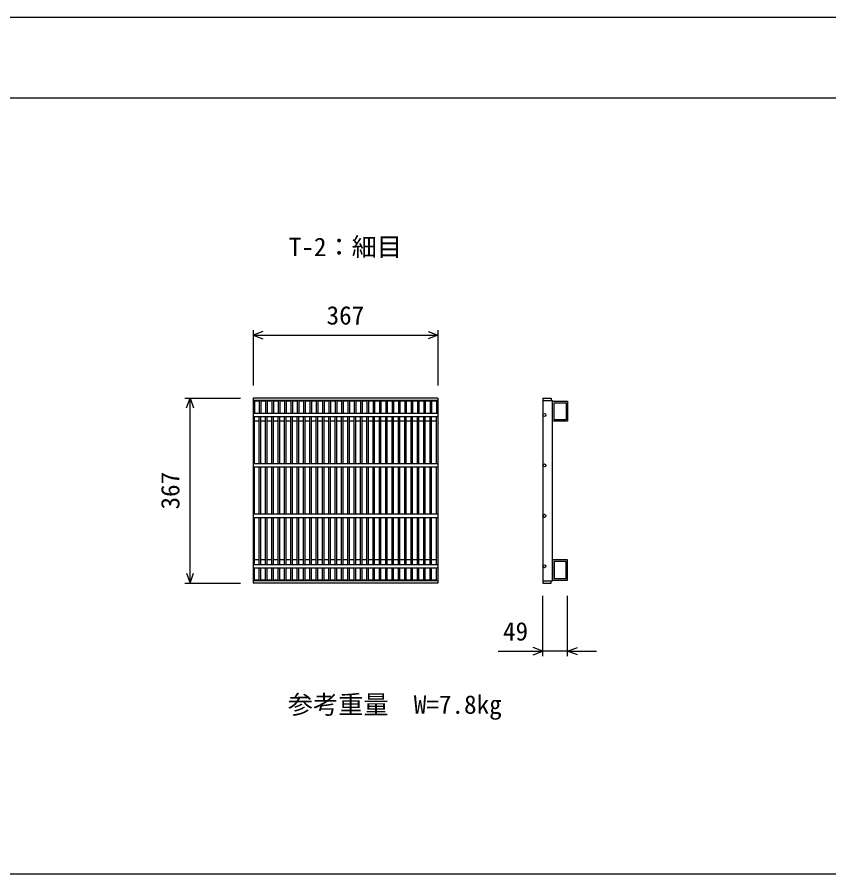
# Model space of a CAD drawing. Units: millimetres, scale not verified. Extents: x 15 to 25215, y 0 to 17820.
# Drawn here: x 9595 to 11206, y 11587 to 13287 of the extents above; entities that cross this region are included whole.
import ezdxf
from ezdxf.enums import TextEntityAlignment as Align

# ---------------------------------------------------------------- set-up
doc = ezdxf.new("R2010")
doc.units = ezdxf.units.MM
doc.header["$LTSCALE"] = 30
for name, color, linetype, lineweight in [('DIM', 7, 'Continuous', 25), ('HATCH', 6, 'Continuous', 25), ('TXT', 7, 'Continuous', 25)]:
    doc.layers.add(name, color=color, linetype=linetype, lineweight=lineweight)
doc.styles.add('ＭＳ ゴシック', font='')
doc.styles.get('ＭＳ ゴシック').set_extended_font_data('MS Gothic')

msp = doc.modelspace()

# ---------------------------------------------------------------- linework, layer by layer
at = {"layer": 'DIM'}
for p, q in [((7983.48, 13286.57), (14483.48, 13286.57)), ((7983.48, 13126.57), (14483.48, 13126.57)), ((10062.92, 12665.53), (10062.92, 12555.53)), ((10429.92, 12665.53), (10429.92, 12555.53)), ((10082.37, 12662.61), (10062.92, 12655.53)), ((10062.92, 12655.53), (10429.92, 12655.53)), ((10062.92, 12655.53), (10082.37, 12648.45)), ((10410.46, 12662.61), (10429.92, 12655.53)), ((10429.92, 12655.53), (10410.46, 12648.45)), ((9927.92, 12530.53), (10037.92, 12530.53)), ((9930.83, 12511.07), (9937.92, 12530.53)), ((9937.92, 12163.53), (9937.92, 12530.53)), ((9937.92, 12530.53), (9945, 12511.07)), ((9930.83, 12182.99), (9937.92, 12163.53)), ((9937.92, 12163.53), (9945, 12182.99)), ((9927.92, 12163.53), (10037.92, 12163.53)), ((10638.44, 12018.53), (10638.44, 12138.53)), ((10687.44, 12018.53), (10687.44, 12138.53)), ((10549.28, 12028.53), (10638.44, 12028.53)), ((10638.44, 12028.53), (10618.98, 12035.61)), ((10618.98, 12021.45), (10638.44, 12028.53)), ((10687.44, 12028.53), (10638.44, 12028.53)), ((10687.44, 12028.53), (10706.89, 12035.61)), ((10687.44, 12028.53), (10744.5, 12028.53)), ((10706.89, 12021.45), (10687.44, 12028.53)), ((7983.48, 11586.57), (14483.48, 11586.57))]:
    msp.add_line(p, q, dxfattribs=at)
at = {"layer": 'HATCH'}
for p, q in [((10062.92, 12530.53), (10062.92, 12163.53)), ((10429.92, 12530.53), (10062.92, 12530.53)), ((10429.92, 12530.53), (10429.92, 12163.53)), ((10638.44, 12530.53), (10638.44, 12163.53)), ((10638.44, 12530.53), (10654.44, 12530.53)), ((10654.44, 12530.53), (10654.44, 12526.03)), ((10429.92, 12526.03), (10062.92, 12526.03)), ((10065.92, 12526.03), (10065.92, 12500.03)), ((10075.47, 12524.53), (10065.92, 12524.53)), ((10075.47, 12526.03), (10075.47, 12500.03)), ((10078.47, 12526.03), (10078.47, 12500.03)), ((10088.02, 12524.53), (10078.47, 12524.53)), ((10088.02, 12526.03), (10088.02, 12500.03)), ((10091.02, 12526.03), (10091.02, 12500.03)), ((10100.57, 12524.53), (10091.02, 12524.53)), ((10100.57, 12526.03), (10100.57, 12500.03)), ((10103.57, 12526.03), (10103.57, 12500.03)), ((10113.12, 12524.53), (10103.57, 12524.53)), ((10113.12, 12526.03), (10113.12, 12500.03)), ((10116.12, 12526.03), (10116.12, 12500.03)), ((10125.67, 12524.53), (10116.12, 12524.53)), ((10125.67, 12526.03), (10125.67, 12500.03)), ((10128.67, 12526.03), (10128.67, 12500.03)), ((10138.23, 12524.53), (10128.67, 12524.53)), ((10138.23, 12526.03), (10138.23, 12500.03)), ((10141.23, 12526.03), (10141.23, 12500.03)), ((10150.78, 12524.53), (10141.23, 12524.53)), ((10150.78, 12526.03), (10150.78, 12500.03)), ((10153.78, 12526.03), (10153.78, 12500.03)), ((10163.33, 12524.53), (10153.78, 12524.53)), ((10163.33, 12526.03), (10163.33, 12500.03)), ((10166.33, 12526.03), (10166.33, 12500.03)), ((10175.88, 12524.53), (10166.33, 12524.53)), ((10175.88, 12526.03), (10175.88, 12500.03)), ((10178.88, 12526.03), (10178.88, 12500.03)), ((10188.43, 12524.53), (10178.88, 12524.53)), ((10188.43, 12526.03), (10188.43, 12500.03)), ((10191.43, 12526.03), (10191.43, 12500.03)), ((10200.98, 12524.53), (10191.43, 12524.53)), ((10200.98, 12526.03), (10200.98, 12500.03)), ((10203.98, 12526.03), (10203.98, 12500.03)), ((10213.54, 12524.53), (10203.98, 12524.53)), ((10213.54, 12526.03), (10213.54, 12500.03)), ((10216.54, 12526.03), (10216.54, 12500.03)), ((10226.09, 12524.53), (10216.54, 12524.53)), ((10226.09, 12526.03), (10226.09, 12500.03)), ((10229.09, 12526.03), (10229.09, 12500.03)), ((10238.64, 12524.53), (10229.09, 12524.53)), ((10238.64, 12526.03), (10238.64, 12500.03)), ((10241.64, 12526.03), (10241.64, 12500.03)), ((10251.19, 12524.53), (10241.64, 12524.53)), ((10251.19, 12526.03), (10251.19, 12500.03)), ((10254.19, 12526.03), (10254.19, 12500.03)), ((10263.74, 12524.53), (10254.19, 12524.53)), ((10263.74, 12526.03), (10263.74, 12500.03)), ((10266.74, 12526.03), (10266.74, 12500.03)), ((10276.3, 12524.53), (10266.74, 12524.53)), ((10276.3, 12526.03), (10276.3, 12500.03)), ((10279.3, 12526.03), (10279.3, 12500.03)), ((10288.85, 12524.53), (10279.3, 12524.53)), ((10288.85, 12526.03), (10288.85, 12500.03)), ((10291.85, 12526.03), (10291.85, 12500.03)), ((10301.4, 12524.53), (10291.85, 12524.53)), ((10301.4, 12526.03), (10301.4, 12500.03)), ((10304.4, 12526.03), (10304.4, 12500.03)), ((10313.95, 12524.53), (10304.4, 12524.53)), ((10313.95, 12526.03), (10313.95, 12500.03)), ((10316.95, 12526.03), (10316.95, 12500.03)), ((10326.5, 12524.53), (10316.95, 12524.53)), ((10326.5, 12526.03), (10326.5, 12500.03)), ((10329.5, 12526.03), (10329.5, 12500.03)), ((10339.05, 12524.53), (10329.5, 12524.53)), ((10339.05, 12526.03), (10339.05, 12500.03)), ((10342.05, 12526.03), (10342.05, 12500.03)), ((10351.61, 12524.53), (10342.05, 12524.53)), ((10351.61, 12526.03), (10351.61, 12500.03)), ((10354.61, 12526.03), (10354.61, 12500.03)), ((10364.16, 12524.53), (10354.61, 12524.53)), ((10364.16, 12526.03), (10364.16, 12500.03)), ((10367.16, 12526.03), (10367.16, 12500.03)), ((10376.71, 12524.53), (10367.16, 12524.53)), ((10376.71, 12526.03), (10376.71, 12500.03)), ((10379.71, 12526.03), (10379.71, 12500.03)), ((10389.26, 12524.53), (10379.71, 12524.53)), ((10389.26, 12526.03), (10389.26, 12500.03)), ((10392.26, 12526.03), (10392.26, 12500.03)), ((10401.81, 12524.53), (10392.26, 12524.53)), ((10401.81, 12526.03), (10401.81, 12500.03)), ((10404.81, 12526.03), (10404.81, 12500.03)), ((10414.36, 12524.53), (10404.81, 12524.53)), ((10414.36, 12526.03), (10414.36, 12500.03)), ((10417.36, 12526.03), (10417.36, 12500.03)), ((10426.92, 12524.53), (10417.36, 12524.53)), ((10426.92, 12526.03), (10426.92, 12500.03)), ((10638.44, 12526.03), (10657.44, 12526.03)), ((10657.44, 12168.03), (10657.44, 12526.03)), ((10657.44, 12524.53), (10687.44, 12524.53)), ((10657.44, 12484.53), (10657.44, 12524.53)), ((10660.64, 12521.33), (10684.24, 12521.33)), ((10660.64, 12487.73), (10660.64, 12521.33)), ((10684.24, 12521.33), (10684.24, 12487.73)), ((10687.44, 12524.53), (10687.44, 12484.53)), ((10429.92, 12500.03), (10062.92, 12500.03)), ((10062.92, 12494.03), (10429.92, 12494.03)), ((10065.92, 12400.03), (10065.92, 12494.03)), ((10075.47, 12484.53), (10065.92, 12484.53)), ((10075.47, 12400.03), (10075.47, 12494.03)), ((10078.47, 12400.03), (10078.47, 12494.03)), ((10088.02, 12484.53), (10078.47, 12484.53)), ((10088.02, 12400.03), (10088.02, 12494.03)), ((10091.02, 12400.03), (10091.02, 12494.03)), ((10100.57, 12484.53), (10091.02, 12484.53)), ((10100.57, 12400.03), (10100.57, 12494.03)), ((10103.57, 12400.03), (10103.57, 12494.03)), ((10113.12, 12484.53), (10103.57, 12484.53)), ((10113.12, 12400.03), (10113.12, 12494.03)), ((10116.12, 12400.03), (10116.12, 12494.03)), ((10125.67, 12484.53), (10116.12, 12484.53)), ((10125.67, 12400.03), (10125.67, 12494.03)), ((10128.67, 12400.03), (10128.67, 12494.03)), ((10138.23, 12484.53), (10128.67, 12484.53)), ((10138.23, 12400.03), (10138.23, 12494.03)), ((10141.23, 12400.03), (10141.23, 12494.03)), ((10150.78, 12484.53), (10141.23, 12484.53)), ((10150.78, 12400.03), (10150.78, 12494.03)), ((10153.78, 12400.03), (10153.78, 12494.03)), ((10163.33, 12484.53), (10153.78, 12484.53)), ((10163.33, 12400.03), (10163.33, 12494.03)), ((10166.33, 12400.03), (10166.33, 12494.03)), ((10175.88, 12484.53), (10166.33, 12484.53)), ((10175.88, 12400.03), (10175.88, 12494.03)), ((10178.88, 12400.03), (10178.88, 12494.03)), ((10188.43, 12484.53), (10178.88, 12484.53)), ((10188.43, 12400.03), (10188.43, 12494.03)), ((10191.43, 12400.03), (10191.43, 12494.03)), ((10200.98, 12484.53), (10191.43, 12484.53)), ((10200.98, 12400.03), (10200.98, 12494.03)), ((10203.98, 12400.03), (10203.98, 12494.03)), ((10213.54, 12484.53), (10203.98, 12484.53)), ((10213.54, 12400.03), (10213.54, 12494.03)), ((10216.54, 12400.03), (10216.54, 12494.03)), ((10226.09, 12484.53), (10216.54, 12484.53)), ((10226.09, 12400.03), (10226.09, 12494.03)), ((10229.09, 12400.03), (10229.09, 12494.03)), ((10238.64, 12484.53), (10229.09, 12484.53)), ((10238.64, 12400.03), (10238.64, 12494.03)), ((10241.64, 12400.03), (10241.64, 12494.03)), ((10251.19, 12484.53), (10241.64, 12484.53)), ((10251.19, 12400.03), (10251.19, 12494.03)), ((10254.19, 12400.03), (10254.19, 12494.03)), ((10263.74, 12484.53), (10254.19, 12484.53)), ((10263.74, 12400.03), (10263.74, 12494.03)), ((10266.74, 12400.03), (10266.74, 12494.03)), ((10276.3, 12484.53), (10266.74, 12484.53)), ((10276.3, 12400.03), (10276.3, 12494.03)), ((10279.3, 12400.03), (10279.3, 12494.03)), ((10288.85, 12484.53), (10279.3, 12484.53)), ((10288.85, 12400.03), (10288.85, 12494.03)), ((10291.85, 12400.03), (10291.85, 12494.03)), ((10301.4, 12484.53), (10291.85, 12484.53)), ((10301.4, 12400.03), (10301.4, 12494.03)), ((10304.4, 12400.03), (10304.4, 12494.03)), ((10313.95, 12484.53), (10304.4, 12484.53)), ((10313.95, 12400.03), (10313.95, 12494.03)), ((10316.95, 12400.03), (10316.95, 12494.03)), ((10326.5, 12484.53), (10316.95, 12484.53)), ((10326.5, 12400.03), (10326.5, 12494.03)), ((10329.5, 12400.03), (10329.5, 12494.03)), ((10339.05, 12484.53), (10329.5, 12484.53)), ((10339.05, 12400.03), (10339.05, 12494.03)), ((10342.05, 12400.03), (10342.05, 12494.03)), ((10351.61, 12484.53), (10342.05, 12484.53)), ((10351.61, 12400.03), (10351.61, 12494.03)), ((10354.61, 12400.03), (10354.61, 12494.03)), ((10364.16, 12484.53), (10354.61, 12484.53)), ((10364.16, 12400.03), (10364.16, 12494.03)), ((10367.16, 12400.03), (10367.16, 12494.03)), ((10376.71, 12484.53), (10367.16, 12484.53)), ((10376.71, 12400.03), (10376.71, 12494.03)), ((10379.71, 12400.03), (10379.71, 12494.03)), ((10389.26, 12484.53), (10379.71, 12484.53)), ((10389.26, 12400.03), (10389.26, 12494.03)), ((10392.26, 12400.03), (10392.26, 12494.03)), ((10401.81, 12484.53), (10392.26, 12484.53)), ((10401.81, 12400.03), (10401.81, 12494.03)), ((10404.81, 12400.03), (10404.81, 12494.03)), ((10414.36, 12484.53), (10404.81, 12484.53)), ((10414.36, 12400.03), (10414.36, 12494.03)), ((10417.36, 12400.03), (10417.36, 12494.03)), ((10426.92, 12484.53), (10417.36, 12484.53)), ((10426.92, 12400.03), (10426.92, 12494.03)), ((10687.44, 12484.53), (10657.44, 12484.53)), ((10684.24, 12487.73), (10660.64, 12487.73)), ((10429.92, 12400.03), (10062.92, 12400.03)), ((10062.92, 12394.03), (10429.92, 12394.03)), ((10065.92, 12300.03), (10065.92, 12394.03)), ((10075.47, 12300.03), (10075.47, 12394.03)), ((10078.47, 12300.03), (10078.47, 12394.03)), ((10088.02, 12300.03), (10088.02, 12394.03)), ((10091.02, 12300.03), (10091.02, 12394.03)), ((10100.57, 12300.03), (10100.57, 12394.03)), ((10103.57, 12300.03), (10103.57, 12394.03)), ((10113.12, 12300.03), (10113.12, 12394.03)), ((10116.12, 12300.03), (10116.12, 12394.03)), ((10125.67, 12300.03), (10125.67, 12394.03)), ((10128.67, 12300.03), (10128.67, 12394.03)), ((10138.23, 12300.03), (10138.23, 12394.03)), ((10141.23, 12300.03), (10141.23, 12394.03)), ((10150.78, 12300.03), (10150.78, 12394.03)), ((10153.78, 12300.03), (10153.78, 12394.03)), ((10163.33, 12300.03), (10163.33, 12394.03)), ((10166.33, 12300.03), (10166.33, 12394.03)), ((10175.88, 12300.03), (10175.88, 12394.03)), ((10178.88, 12300.03), (10178.88, 12394.03)), ((10188.43, 12300.03), (10188.43, 12394.03)), ((10191.43, 12300.03), (10191.43, 12394.03)), ((10200.98, 12300.03), (10200.98, 12394.03)), ((10203.98, 12300.03), (10203.98, 12394.03)), ((10213.54, 12300.03), (10213.54, 12394.03)), ((10216.54, 12300.03), (10216.54, 12394.03)), ((10226.09, 12300.03), (10226.09, 12394.03)), ((10229.09, 12300.03), (10229.09, 12394.03)), ((10238.64, 12300.03), (10238.64, 12394.03)), ((10241.64, 12300.03), (10241.64, 12394.03)), ((10251.19, 12300.03), (10251.19, 12394.03)), ((10254.19, 12300.03), (10254.19, 12394.03)), ((10263.74, 12300.03), (10263.74, 12394.03)), ((10266.74, 12300.03), (10266.74, 12394.03)), ((10276.3, 12300.03), (10276.3, 12394.03)), ((10279.3, 12300.03), (10279.3, 12394.03)), ((10288.85, 12300.03), (10288.85, 12394.03)), ((10291.85, 12300.03), (10291.85, 12394.03)), ((10301.4, 12300.03), (10301.4, 12394.03)), ((10304.4, 12300.03), (10304.4, 12394.03)), ((10313.95, 12300.03), (10313.95, 12394.03)), ((10316.95, 12300.03), (10316.95, 12394.03)), ((10326.5, 12300.03), (10326.5, 12394.03)), ((10329.5, 12300.03), (10329.5, 12394.03)), ((10339.05, 12300.03), (10339.05, 12394.03)), ((10342.05, 12300.03), (10342.05, 12394.03)), ((10351.61, 12300.03), (10351.61, 12394.03)), ((10354.61, 12300.03), (10354.61, 12394.03)), ((10364.16, 12300.03), (10364.16, 12394.03)), ((10367.16, 12300.03), (10367.16, 12394.03)), ((10376.71, 12300.03), (10376.71, 12394.03)), ((10379.71, 12300.03), (10379.71, 12394.03)), ((10389.26, 12300.03), (10389.26, 12394.03)), ((10392.26, 12300.03), (10392.26, 12394.03)), ((10401.81, 12300.03), (10401.81, 12394.03)), ((10404.81, 12300.03), (10404.81, 12394.03)), ((10414.36, 12300.03), (10414.36, 12394.03)), ((10417.36, 12300.03), (10417.36, 12394.03)), ((10426.92, 12300.03), (10426.92, 12394.03)), ((10429.92, 12300.03), (10062.92, 12300.03)), ((10062.92, 12294.03), (10429.92, 12294.03)), ((10065.92, 12200.03), (10065.92, 12294.03)), ((10075.47, 12200.03), (10075.47, 12294.03)), ((10078.47, 12200.03), (10078.47, 12294.03)), ((10088.02, 12200.03), (10088.02, 12294.03)), ((10091.02, 12200.03), (10091.02, 12294.03)), ((10100.57, 12200.03), (10100.57, 12294.03)), ((10103.57, 12200.03), (10103.57, 12294.03)), ((10113.12, 12200.03), (10113.12, 12294.03)), ((10116.12, 12200.03), (10116.12, 12294.03)), ((10125.67, 12200.03), (10125.67, 12294.03)), ((10128.67, 12200.03), (10128.67, 12294.03)), ((10138.23, 12200.03), (10138.23, 12294.03)), ((10141.23, 12200.03), (10141.23, 12294.03)), ((10150.78, 12200.03), (10150.78, 12294.03)), ((10153.78, 12200.03), (10153.78, 12294.03)), ((10163.33, 12200.03), (10163.33, 12294.03)), ((10166.33, 12200.03), (10166.33, 12294.03)), ((10175.88, 12200.03), (10175.88, 12294.03)), ((10178.88, 12200.03), (10178.88, 12294.03)), ((10188.43, 12200.03), (10188.43, 12294.03)), ((10191.43, 12200.03), (10191.43, 12294.03)), ((10200.98, 12200.03), (10200.98, 12294.03)), ((10203.98, 12200.03), (10203.98, 12294.03)), ((10213.54, 12200.03), (10213.54, 12294.03)), ((10216.54, 12200.03), (10216.54, 12294.03)), ((10226.09, 12200.03), (10226.09, 12294.03)), ((10229.09, 12200.03), (10229.09, 12294.03)), ((10238.64, 12200.03), (10238.64, 12294.03)), ((10241.64, 12200.03), (10241.64, 12294.03)), ((10251.19, 12200.03), (10251.19, 12294.03)), ((10254.19, 12200.03), (10254.19, 12294.03)), ((10263.74, 12200.03), (10263.74, 12294.03)), ((10266.74, 12200.03), (10266.74, 12294.03)), ((10276.3, 12200.03), (10276.3, 12294.03)), ((10279.3, 12200.03), (10279.3, 12294.03)), ((10288.85, 12200.03), (10288.85, 12294.03)), ((10291.85, 12200.03), (10291.85, 12294.03)), ((10301.4, 12200.03), (10301.4, 12294.03)), ((10304.4, 12200.03), (10304.4, 12294.03)), ((10313.95, 12200.03), (10313.95, 12294.03)), ((10316.95, 12200.03), (10316.95, 12294.03)), ((10326.5, 12200.03), (10326.5, 12294.03)), ((10329.5, 12200.03), (10329.5, 12294.03)), ((10339.05, 12200.03), (10339.05, 12294.03)), ((10342.05, 12200.03), (10342.05, 12294.03)), ((10351.61, 12200.03), (10351.61, 12294.03)), ((10354.61, 12200.03), (10354.61, 12294.03)), ((10364.16, 12200.03), (10364.16, 12294.03)), ((10367.16, 12200.03), (10367.16, 12294.03)), ((10376.71, 12200.03), (10376.71, 12294.03)), ((10379.71, 12200.03), (10379.71, 12294.03)), ((10389.26, 12200.03), (10389.26, 12294.03)), ((10392.26, 12200.03), (10392.26, 12294.03)), ((10401.81, 12200.03), (10401.81, 12294.03)), ((10404.81, 12200.03), (10404.81, 12294.03)), ((10414.36, 12200.03), (10414.36, 12294.03)), ((10417.36, 12200.03), (10417.36, 12294.03)), ((10426.92, 12200.03), (10426.92, 12294.03)), ((10075.47, 12209.53), (10065.92, 12209.53)), ((10088.02, 12209.53), (10078.47, 12209.53)), ((10100.57, 12209.53), (10091.02, 12209.53)), ((10113.12, 12209.53), (10103.57, 12209.53)), ((10125.67, 12209.53), (10116.12, 12209.53)), ((10138.23, 12209.53), (10128.67, 12209.53)), ((10150.78, 12209.53), (10141.23, 12209.53)), ((10163.33, 12209.53), (10153.78, 12209.53)), ((10175.88, 12209.53), (10166.33, 12209.53)), ((10188.43, 12209.53), (10178.88, 12209.53)), ((10200.98, 12209.53), (10191.43, 12209.53)), ((10213.54, 12209.53), (10203.98, 12209.53)), ((10226.09, 12209.53), (10216.54, 12209.53)), ((10238.64, 12209.53), (10229.09, 12209.53)), ((10251.19, 12209.53), (10241.64, 12209.53)), ((10263.74, 12209.53), (10254.19, 12209.53)), ((10276.3, 12209.53), (10266.74, 12209.53)), ((10288.85, 12209.53), (10279.3, 12209.53)), ((10301.4, 12209.53), (10291.85, 12209.53)), ((10313.95, 12209.53), (10304.4, 12209.53)), ((10326.5, 12209.53), (10316.95, 12209.53)), ((10339.05, 12209.53), (10329.5, 12209.53)), ((10351.61, 12209.53), (10342.05, 12209.53)), ((10364.16, 12209.53), (10354.61, 12209.53)), ((10376.71, 12209.53), (10367.16, 12209.53)), ((10389.26, 12209.53), (10379.71, 12209.53)), ((10401.81, 12209.53), (10392.26, 12209.53)), ((10414.36, 12209.53), (10404.81, 12209.53)), ((10426.92, 12209.53), (10417.36, 12209.53)), ((10687.44, 12209.53), (10657.44, 12209.53)), ((10657.44, 12209.53), (10657.44, 12169.53)), ((10684.24, 12206.33), (10660.64, 12206.33)), ((10660.64, 12206.33), (10660.64, 12172.73)), ((10684.24, 12172.73), (10684.24, 12206.33)), ((10687.44, 12169.53), (10687.44, 12209.53)), ((10429.92, 12200.03), (10062.92, 12200.03)), ((10062.92, 12194.03), (10429.92, 12194.03)), ((10065.92, 12168.03), (10065.92, 12194.03)), ((10075.47, 12168.03), (10075.47, 12194.03)), ((10078.47, 12168.03), (10078.47, 12194.03)), ((10088.02, 12168.03), (10088.02, 12194.03)), ((10091.02, 12168.03), (10091.02, 12194.03)), ((10100.57, 12168.03), (10100.57, 12194.03)), ((10103.57, 12168.03), (10103.57, 12194.03)), ((10113.12, 12168.03), (10113.12, 12194.03)), ((10116.12, 12168.03), (10116.12, 12194.03)), ((10125.67, 12168.03), (10125.67, 12194.03)), ((10128.67, 12168.03), (10128.67, 12194.03)), ((10138.23, 12168.03), (10138.23, 12194.03)), ((10141.23, 12168.03), (10141.23, 12194.03)), ((10150.78, 12168.03), (10150.78, 12194.03)), ((10153.78, 12168.03), (10153.78, 12194.03)), ((10163.33, 12168.03), (10163.33, 12194.03)), ((10166.33, 12168.03), (10166.33, 12194.03)), ((10175.88, 12168.03), (10175.88, 12194.03)), ((10178.88, 12168.03), (10178.88, 12194.03)), ((10188.43, 12168.03), (10188.43, 12194.03)), ((10191.43, 12168.03), (10191.43, 12194.03)), ((10200.98, 12168.03), (10200.98, 12194.03)), ((10203.98, 12168.03), (10203.98, 12194.03)), ((10213.54, 12168.03), (10213.54, 12194.03)), ((10216.54, 12168.03), (10216.54, 12194.03)), ((10226.09, 12168.03), (10226.09, 12194.03)), ((10229.09, 12168.03), (10229.09, 12194.03)), ((10238.64, 12168.03), (10238.64, 12194.03)), ((10241.64, 12168.03), (10241.64, 12194.03)), ((10251.19, 12168.03), (10251.19, 12194.03)), ((10254.19, 12168.03), (10254.19, 12194.03)), ((10263.74, 12168.03), (10263.74, 12194.03)), ((10266.74, 12168.03), (10266.74, 12194.03)), ((10276.3, 12168.03), (10276.3, 12194.03)), ((10279.3, 12168.03), (10279.3, 12194.03)), ((10288.85, 12168.03), (10288.85, 12194.03)), ((10291.85, 12168.03), (10291.85, 12194.03)), ((10301.4, 12168.03), (10301.4, 12194.03)), ((10304.4, 12168.03), (10304.4, 12194.03)), ((10313.95, 12168.03), (10313.95, 12194.03)), ((10316.95, 12168.03), (10316.95, 12194.03)), ((10326.5, 12168.03), (10326.5, 12194.03)), ((10329.5, 12168.03), (10329.5, 12194.03)), ((10339.05, 12168.03), (10339.05, 12194.03)), ((10342.05, 12168.03), (10342.05, 12194.03)), ((10351.61, 12168.03), (10351.61, 12194.03)), ((10354.61, 12168.03), (10354.61, 12194.03)), ((10364.16, 12168.03), (10364.16, 12194.03)), ((10367.16, 12168.03), (10367.16, 12194.03)), ((10376.71, 12168.03), (10376.71, 12194.03)), ((10379.71, 12168.03), (10379.71, 12194.03)), ((10389.26, 12168.03), (10389.26, 12194.03)), ((10392.26, 12168.03), (10392.26, 12194.03)), ((10401.81, 12168.03), (10401.81, 12194.03)), ((10404.81, 12168.03), (10404.81, 12194.03)), ((10414.36, 12168.03), (10414.36, 12194.03)), ((10417.36, 12168.03), (10417.36, 12194.03)), ((10426.92, 12168.03), (10426.92, 12194.03)), ((10660.64, 12172.73), (10684.24, 12172.73)), ((10429.92, 12168.03), (10062.92, 12168.03)), ((10429.92, 12163.53), (10062.92, 12163.53)), ((10075.47, 12169.53), (10065.92, 12169.53)), ((10088.02, 12169.53), (10078.47, 12169.53)), ((10100.57, 12169.53), (10091.02, 12169.53)), ((10113.12, 12169.53), (10103.57, 12169.53)), ((10125.67, 12169.53), (10116.12, 12169.53)), ((10138.23, 12169.53), (10128.67, 12169.53)), ((10150.78, 12169.53), (10141.23, 12169.53)), ((10163.33, 12169.53), (10153.78, 12169.53)), ((10175.88, 12169.53), (10166.33, 12169.53)), ((10188.43, 12169.53), (10178.88, 12169.53)), ((10200.98, 12169.53), (10191.43, 12169.53)), ((10213.54, 12169.53), (10203.98, 12169.53)), ((10226.09, 12169.53), (10216.54, 12169.53)), ((10238.64, 12169.53), (10229.09, 12169.53)), ((10251.19, 12169.53), (10241.64, 12169.53)), ((10263.74, 12169.53), (10254.19, 12169.53)), ((10276.3, 12169.53), (10266.74, 12169.53)), ((10288.85, 12169.53), (10279.3, 12169.53)), ((10301.4, 12169.53), (10291.85, 12169.53)), ((10313.95, 12169.53), (10304.4, 12169.53)), ((10326.5, 12169.53), (10316.95, 12169.53)), ((10339.05, 12169.53), (10329.5, 12169.53)), ((10351.61, 12169.53), (10342.05, 12169.53)), ((10364.16, 12169.53), (10354.61, 12169.53)), ((10376.71, 12169.53), (10367.16, 12169.53)), ((10389.26, 12169.53), (10379.71, 12169.53)), ((10401.81, 12169.53), (10392.26, 12169.53)), ((10414.36, 12169.53), (10404.81, 12169.53)), ((10426.92, 12169.53), (10417.36, 12169.53)), ((10638.44, 12168.03), (10657.44, 12168.03)), ((10638.44, 12163.53), (10654.44, 12163.53)), ((10654.44, 12163.53), (10654.44, 12168.03)), ((10657.44, 12169.53), (10687.44, 12169.53))]:
    msp.add_line(p, q, dxfattribs=at)
for centre in [(10641.44, 12497.03), (10641.44, 12397.03), (10641.44, 12297.03), (10641.44, 12197.03)]:
    msp.add_circle(centre, 3, dxfattribs=at)

# ---------------------------------------------------------------- texts
at = {"layer": 'DIM', "style": 'ＭＳ ゴシック'}
for s, p in [('367', (10208.92, 12665.53)), ('49', (10559.16, 12038.53)), ('参考重量\u3000W=7.8kg', (10132.05, 11893.22))]:
    msp.add_text(s, height=36.66, dxfattribs=at).set_placement(p, align=Align.BOTTOM_LEFT)
msp.add_text('367', height=36.66, rotation=90, dxfattribs=at).set_placement((9927.92, 12309.53), align=Align.BOTTOM_LEFT)
at = {"layer": 'TXT', "style": 'ＭＳ ゴシック'}
msp.add_text('T-2：細目', height=36.66, dxfattribs=at).set_placement((10133.92, 12801.39), align=Align.BOTTOM_LEFT)

doc.saveas('drawing.dxf')
